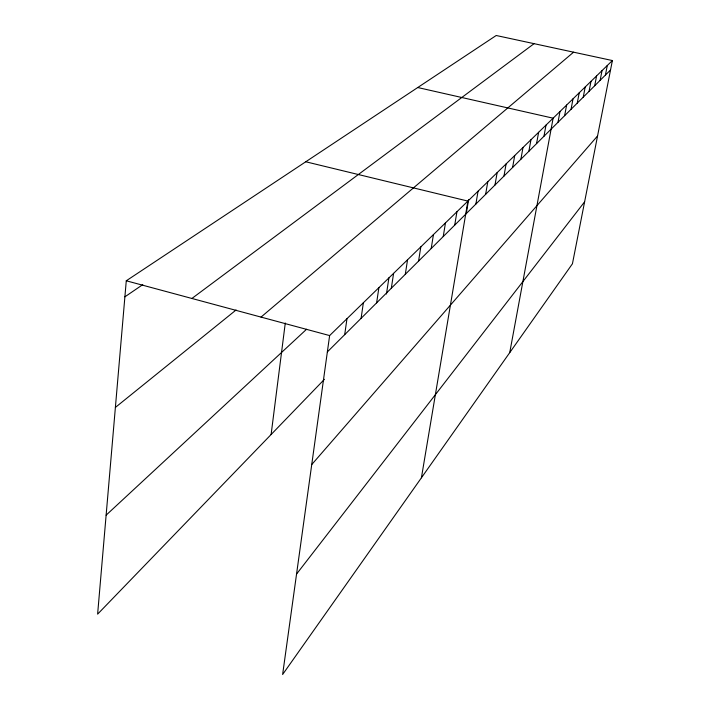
<?xml version="1.0" encoding="UTF-8"?>
<svg xmlns="http://www.w3.org/2000/svg" width="710" height="710" viewBox="0 0 710 710"><rect width="100%" height="100%" fill="white"/><g stroke="black" fill="none" stroke-linecap="round" stroke-linejoin="round"><path stroke-width="1.06" d="M612.384 60.545L329.626 335.573L282.624 674.5L572.438 263.765L612.384 60.545L496.201 35.5L126.273 280.787L97.616 614.15L324.443 379.309M271.113 434.52L285.278 323.014M344.705 334.65L346.977 318.701M361.097 318.328L363.369 302.753M376.62 302.877L378.892 287.656M386.462 294.011L388.92 277.787M391.325 288.233L393.597 273.359M405.295 274.326L407.558 259.78M418.563 261.111L420.817 246.876M431.201 248.536L433.446 234.602M443.235 236.545L445.472 222.904M454.719 225.114L456.938 211.749M421.412 477.803L467.89 201.09L305.761 161.773M466.266 213.639L468.618 199.652M475.877 204.054L478.061 191.203M485.631 194.336L487.797 181.724M494.985 185.026L497.142 172.645M503.967 176.08L506.106 163.921M512.593 167.489L514.715 155.552M520.891 159.235L522.995 147.494M528.87 151.283L530.956 139.755M536.556 143.633L538.624 132.3M543.958 136.267L546.008 125.111M509.736 352.63L553.125 118.188L417.737 87.525M557.98 122.306L559.995 111.505M564.628 115.686L566.624 105.062M571.053 109.287L573.023 98.832M577.257 103.11L579.218 92.815M583.256 97.137L585.2 86.993M589.069 91.35L590.986 81.357M594.687 85.75L596.595 75.908M600.136 80.328L602.027 70.627M605.417 75.074L607.29 65.506M296.558 574.062L584.614 201.817M311.734 464.562L597.563 135.956M327.354 351.92L610.538 69.979M106.127 515.158L306.596 329.236M261.023 317.095L573.582 52.185M115.384 407.433L236.084 309.977M191.904 298.466L534.08 43.665M124.898 296.824L142.763 284.648M126.273 280.787L329.626 335.573"/></g></svg>
